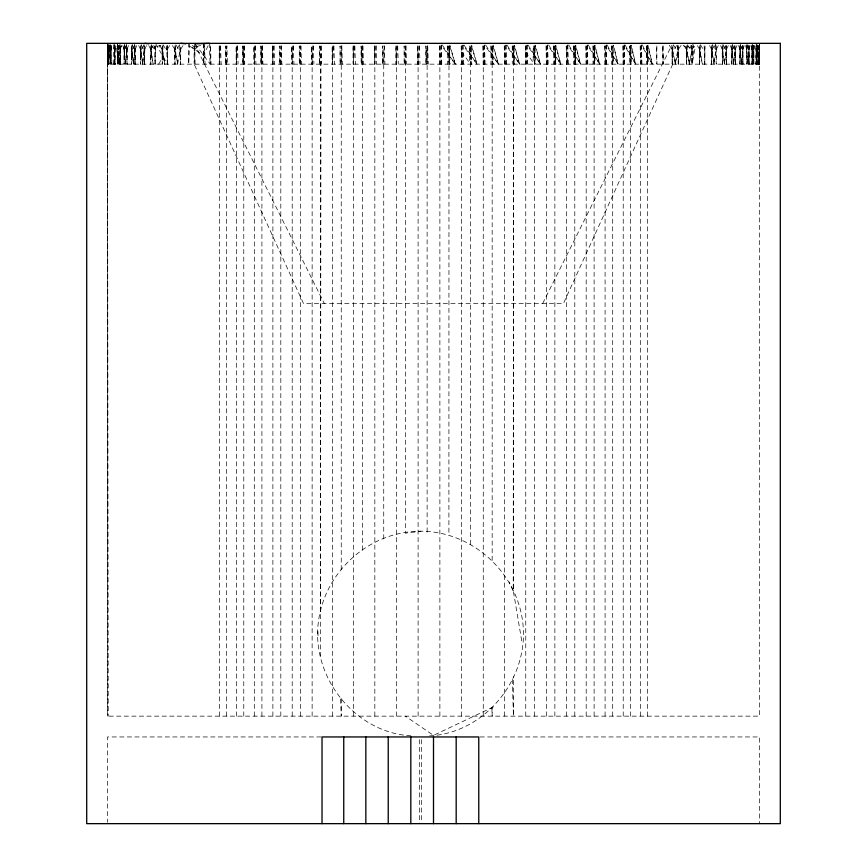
<?xml version="1.0" encoding="UTF-8"?>
<svg xmlns="http://www.w3.org/2000/svg" width="867" height="867" viewBox="0 0 867 867"><rect width="100%" height="100%" fill="white"/><g stroke="black" fill="none" stroke-linecap="round" stroke-linejoin="round"><path stroke-width="0.65" stroke-dasharray="4.33 3.25" d="M759.438 43.35L759.459 716.142L107.541 716.142L107.573 43.35L107.963 716.142L107.573 45.973M107.963 61.568L107.985 63.15L108.072 45.214M110.033 45.669L109.86 64.158L109.806 45.604M109.036 46.851L111.063 64.158L111.139 45.604M114.747 45.68L114.986 64.158L115.094 45.604M120.014 45.68L120.329 64.158L120.47 45.604M126.68 45.68L127.07 64.158L127.243 45.604M219.6 716.142L219.611 45.951M226.493 716.142L226.493 45.951M236.518 716.142L236.518 45.951M243.779 716.142L243.779 45.951M254.302 716.142L254.302 45.951M261.91 716.142L261.91 45.951M272.888 716.142L272.888 45.951M280.81 716.142L280.81 45.951M292.201 716.142L292.201 45.951M300.383 716.142L300.383 45.951M312.131 716.142L312.142 45.951M320.562 611.484L320.562 45.951M332.614 716.142L332.614 45.951M341.24 698.466L341.24 716.142L340.655 697.707M341.24 569.792L341.24 45.951M353.541 716.142L353.552 45.951M362.33 550.133L362.33 45.951M374.837 716.142L374.837 45.951M383.734 538.884L383.734 45.951M396.382 716.142L396.382 45.951M405.366 45.951L405.366 533.172L420.95 531.233M418.1 716.142L418.1 45.951M427.117 532.045L427.117 45.951M439.883 716.142L439.883 45.951M449.572 64.158L448.987 45.951L448.9 535.394M461.634 716.142L461.634 45.951M470.618 544.389L470.618 45.951L471.041 64.158M483.266 716.142L483.266 45.951M492.163 560.429L492.163 45.951L492.586 64.158M504.67 716.142L504.67 45.951M513.448 99.293L513.231 591.175L509.211 582.017M513.448 45.951L513.459 591.727L522.216 643.813M525.76 716.142L525.76 45.951M534.386 716.142L534.386 45.951L535.015 64.158M546.438 716.142L546.438 45.951M554.869 716.142L554.858 45.951L555.476 64.158M566.617 716.142L566.617 45.951L567.538 64.158M574.799 716.142L574.799 45.951L575.179 64.158M586.19 716.142L586.19 45.951M594.112 716.142L594.112 45.951L594.686 64.158M605.09 716.142L605.09 45.951L605.946 64.158M612.698 716.142L612.698 45.951L613.045 64.158M623.221 716.142L623.221 45.951M630.482 716.142L630.482 45.951L630.818 64.158M640.507 716.142L640.507 45.951M647.4 716.142L647.389 45.951L647.887 64.158M656.861 45.951L656.85 64.158L656.514 45.951M663.353 45.951L663.331 64.158L662.54 45.951M673.02 45.68L672.207 64.158L672.218 45.788M677.441 45.669L678.265 64.158L678.276 45.788M687.249 45.68L686.501 64.158L686.512 45.788M700.352 45.68L699.669 64.158L699.68 45.788M704.145 45.951L704.773 64.158L704.784 45.951M712.262 45.68L711.644 64.158L711.655 45.788M722.915 45.68L722.374 64.158L722.384 45.788M725.885 45.68L726.448 64.158L726.459 45.788M732.29 45.68L731.813 64.158L731.824 45.788M734.858 45.68L735.335 64.158L735.53 45.604M740.32 45.68L739.93 64.158L739.941 45.788M742.477 45.68L742.889 64.158L742.9 45.788M748.72 45.68L749.055 64.158L749.066 45.788M752.253 45.68L752.014 64.158L752.025 45.788M753.564 45.68L753.813 64.158L753.824 45.788M756.967 45.68L757.14 64.158L757.194 45.604M757.14 64.158L757.151 45.788M758.408 64.158L758.376 45.951M758.928 45.68L759.015 64.158L759.037 45.604M759.015 64.158L759.026 45.788M107.79 45.42L107.475 64.158L759.438 64.158L759.405 45.507L759.427 50.546M107.562 59.845L107.541 64.158L107.606 43.35M118.28 45.68L117.945 64.158L116.731 48.14M134.71 45.68L135.187 64.158L135.393 45.604M144.085 45.68L144.626 64.158L144.865 45.604M155.583 64.158L155.377 45.875M155.746 43.838L167.331 64.158L167.624 45.604M547.565 64.158L547.608 45.041L560.808 64.158L555.823 45.192M567.712 64.158L567.744 45.041L580.576 64.158L575.731 45.192M587.252 64.158L587.284 45.041L599.693 64.158L595 45.192M606.098 64.158L606.141 45.041L618.063 64.158L613.554 45.192M624.186 64.158L624.218 45.041L635.609 64.158L631.306 45.192M641.417 64.158L641.45 45.041L652.244 64.158L648.169 45.192M716.25 45.788L716.24 49.441L715.6 44.531L713.487 48.444M742.889 64.158L743.052 45.604M746.682 45.788L746.671 49.441L746.986 44.531L748.026 48.444M749.055 64.158L749.175 45.604M753.813 64.158L753.9 45.604M759.438 45.68L759.449 49.441M107.541 64.158L107.551 60.094M124.523 45.68L124.111 64.158L123.948 45.604M179.751 45.68L180.499 64.158L180.813 45.604M195.075 64.158L194.804 45.875M678.265 64.158L678.601 45.604M692.538 43.838L694.012 46.395L692.094 64.158L692.104 45.875L692.094 64.158L695.074 48.14M715.611 45.68L716.24 64.158L716.489 45.604M726.448 64.158L726.665 45.604M746.986 45.68L746.671 64.158L746.53 45.604M107.811 47.067L107.985 64.158L107.952 63.584M108.538 64.158L108.473 45.485L108.277 48.53M132.142 45.68L131.665 64.158L131.481 48.986L130.093 45.604M141.115 45.68L140.552 64.158L140.335 45.604M441.097 64.158L441.195 45.117L455.283 64.158L449.94 45.192M462.848 64.158L462.935 45.117L476.969 64.158L471.648 45.192M484.458 64.158L484.555 45.117L498.46 64.158L493.182 45.192M505.851 64.158L505.949 45.117L519.658 64.158L514.456 45.192M526.919 64.158L527.006 45.117L540.466 64.158L535.372 45.192M758.972 57.515L758.928 44.531L758.614 48.444M107.876 45.702L107.985 63.15M117.836 49.842L117.945 64.158L117.966 45.875L117.175 46.395L118.259 50.546M151.389 45.68L150.76 64.158L150.511 45.604M162.92 45.68L162.227 64.158L161.945 45.604M757.715 45.81L755.937 64.158L756.078 44.867M175.665 45.68L174.906 64.158L174.592 45.604M113.187 64.158L113.447 43.35M735.335 64.158L735.519 48.986L736.907 45.604M114.78 64.158L114.877 57.515M704.773 64.158L705.023 45.951M753.694 57.515L753.553 44.531L752.697 48.444M107.714 46.341L107.736 45.171M120.058 64.158L120.188 57.515M195.14 43.849L210.15 64.158L210.529 43.35M226.504 64.158L226.861 45.951L227.436 64.158M748.904 57.515L748.72 44.531L747.603 48.444M758.939 51.435L758.701 64.158L758.939 52.529M244.158 45.951L243.79 64.158L242.912 45.951M262.311 45.951L261.921 64.158L261 45.951M280.81 64.158L281.211 45.951M300.394 64.158L300.806 45.951M320.996 45.951L320.454 655.983M341.24 64.158L341.674 45.951M362.774 45.951L362.33 64.158L361.268 45.951M383.734 64.158L384.189 45.951M742.694 57.515L742.477 44.531L741.09 48.444M405.366 64.158L405.821 45.951M427.572 45.951L427.117 64.158L426.022 45.951M759.438 43.849L759.394 48.444L759.221 45.897M134.786 64.158L134.97 57.515M735.118 57.515L734.848 44.531L733.211 48.444M144.16 64.158L144.377 57.515M155.8 49.885L154.77 48.975L154.738 45.68L155.356 49.441L154.89 64.158L154.781 50.546L155.616 48.986L155.551 45.929M726.188 57.515L725.885 44.531L723.999 48.444M756.978 51.435L756.501 64.158L756.967 44.531L756.371 48.444M759.438 48.812L759.438 64.158L759.362 52.519M189.58 43.35L188.735 64.158L188.388 43.35M756.555 64.158L757.769 45.94M672.738 64.158L563.474 303.45L303.45 303.45L194.165 64.158L194.793 49.441L192.593 45.333M203.301 43.838L203.669 64.158L204.569 43.35M220.456 45.951L219.622 64.158L219.275 45.951M677.886 57.515L678.265 49.441L677.43 44.531M237.417 45.951L236.528 64.158L236.16 45.951L236.127 64.158M255.245 45.951L254.313 64.158L253.933 45.951L253.89 64.158M273.864 45.951L272.899 64.158L272.509 45.951M108.516 51.153L108.624 49.441M293.209 45.951L292.212 64.158L291.8 45.951L291.756 64.158M313.171 45.951L312.142 64.158L311.719 45.951L311.676 64.158M753.586 51.435L752.87 64.158L752.198 52.529M114.054 64.158L114.78 51.435M333.676 45.951L332.625 64.158L332.191 45.951L332.137 64.158M354.625 45.951L353.552 64.158L353.107 45.951M375.92 45.951L374.837 64.158L374.392 45.951M114.802 52.529L114.975 45.788M397.476 45.951L396.382 64.158L395.937 45.951M419.195 45.951L418.1 64.158L417.645 45.951M108.505 50.947L108.548 45.713M753.607 52.529L752.87 64.158L752.22 51.435M759.037 48.986L759.275 45.604M108.028 57.027L108.18 45.637M748.763 51.435L747.809 64.158L748.785 52.529M120.058 51.435L119.093 64.158L120.318 45.788M690.663 45.507L691.487 45.723L692.094 49.441L689.178 64.158L691.476 52.529M742.52 51.435L741.339 64.158L742.553 52.529M125.542 64.158L126.734 51.435M126.755 52.529L127.059 45.788M134.775 51.435L133.355 64.158L135.176 45.788M734.913 51.435L733.504 64.158L734.945 52.529M110.922 49.256L111.063 64.158L111.052 45.788M144.15 51.435L142.513 64.158L144.616 45.788M725.95 51.435L724.324 64.158L725.993 52.529M111.139 48.986L111.615 45.604M757.194 48.986L757.66 45.604M715.687 51.435L713.844 64.158L715.73 52.529M177.594 64.158L179.837 51.435M677.539 51.489L675.111 64.158L677.593 52.529M179.892 52.529L180.488 45.788M113.978 48.444L114.747 44.531L114.986 64.158M118.877 45.333L117.945 49.441L118.096 57.515M115.094 48.986L115.799 45.604M753.9 48.986L754.604 45.604M117.771 43.838L117.175 46.395L117.814 43.849M108.072 50.427L108.299 64.158L108.072 47.869M108.072 47.262L107.985 64.158M118.974 48.444L120.014 44.531L120.329 64.158M120.47 48.986L121.402 45.604M749.175 48.986L750.107 45.604M108.342 47.913L109.079 45.626M125.368 48.444L126.669 44.531L127.07 64.158M127.243 48.986L128.403 45.604M743.041 48.986L744.2 45.604M133.15 48.444L134.71 44.531L135.187 64.158M135.382 48.986L136.758 45.604M142.264 48.444L144.074 44.531L144.626 64.158M144.854 48.986L146.447 45.604M726.654 48.986L728.258 45.604M208.102 45.723L203.507 55.239L195.411 50.058M542.677 303.45L671.535 45.767M716.478 48.986L718.288 45.604M166.681 49.256L167.331 49.441L167.331 64.158L166.692 50.546L167.32 45.788M167.613 48.986L169.618 45.604M158.628 64.158L163.039 56.799L164.687 64.158M108.408 45.279L108.635 64.158L108.624 45.994L108.884 46.515L109.621 45.322M692.386 48.986L694.012 46.395L692.831 49.657L692.094 64.158L691.335 45.68M177.236 48.444L179.74 44.531L180.499 49.441L180.499 64.158M180.802 48.986L183.002 45.604M678.579 48.986L681.224 45.225M117.945 64.158L118.27 48.389M674.656 48.444L676.737 45.507M429.523 735.899C481.564 733.211 523.354 685.548 523.495 634.135C523.31 578.365 476.297 531.352 420.538 531.178C364.769 531.352 317.755 578.365 317.582 634.135C317.723 685.255 359.068 732.843 410.817 735.812M119.397 48.444L121.673 45.897M493.334 706.93L433.5 735.379L405.366 716.142M160.828 45.257L157.046 46.395L155.626 45.962M200.667 45.485L196.982 46.395C193.211 43.556 194.544 53.602 196.982 46.395L195.292 43.838M321.093 736.95L107.541 736.95L107.541 822.295M480.047 736.95L759.459 736.95L759.459 823.65M683.12 45.615L688.756 48.444M194.002 48.389L194.674 48.747L194.186 45.723L194.002 48.389L189.212 46.124L194.793 49.441L194.024 50.546L194.165 64.158M691.357 48.389L686.014 45.344M691.357 48.975L692.094 49.441L689.991 45.333M461.515 51.825L469.405 62.511L469.372 45.908M525.63 51.825L533.216 62.511L533.183 45.908M669.237 45.225L671.871 48.986L672.207 64.158M675.74 48.444L673.03 44.531L672.207 49.441L672.586 57.515M442.268 45.019L455.283 64.158L449.485 45.236L450.071 64.158M464.018 45.019L476.969 64.158L471.193 45.236L471.778 64.158M485.618 45.019L498.46 64.158L492.738 45.236L493.312 64.158M506.989 45.019L519.658 64.158L514.012 45.236L514.586 64.158M178.244 48.444L175.676 44.531L174.906 49.441L174.906 64.158M683.998 45.604L686.198 48.986L686.501 64.158M172.414 45.604L174.614 48.986M528.036 45.019L540.466 64.158L534.928 45.236L535.492 64.158M689.764 48.444L687.26 44.531L686.501 49.441L686.848 57.515M548.616 44.943L560.808 64.158L555.4 45.236L555.942 64.158M568.73 44.943L580.576 64.158L575.32 45.236L575.851 64.158M165.283 48.444L162.931 44.531L162.227 64.158M588.238 44.943L599.693 64.158L594.61 45.236L595.109 64.158M159.951 45.604L161.956 48.986M697.382 45.604L699.387 48.986L699.669 64.158M702.638 48.444L700.363 44.531L699.669 49.441L699.983 57.515M607.052 44.943L618.063 64.158L613.175 45.236L613.251 64.158M155.356 49.441L153.697 45.333M625.085 44.943L635.609 64.158L630.948 45.236L631.404 64.158M153.513 48.444L151.4 44.531L150.76 64.158M148.712 45.604L150.522 48.986M709.585 45.604L711.384 48.986L711.644 64.158M714.31 48.444L712.262 44.531L711.926 57.515M642.274 44.943L652.244 64.158L647.822 45.236L648.256 64.158M194.165 43.35L324.258 303.45M143.001 48.444L141.115 44.531L140.552 64.158M720.553 45.604L722.146 48.986L722.374 64.158M138.742 45.604L140.346 48.986M724.736 48.444L722.926 44.531L722.623 57.515M133.789 48.444L132.152 44.531L131.665 64.158M730.242 45.604L731.618 48.986L731.813 64.158M733.85 48.444L732.29 44.531L732.03 57.515M125.91 48.444L124.523 44.531L124.111 64.158M159.3 45.322L159.983 47.295M738.597 45.604L739.757 48.986L739.93 64.158M122.8 45.604L123.959 48.986M741.632 48.444L740.331 44.531L740.104 57.515M745.598 45.604L746.53 48.986M672.868 52.529L675.35 64.158L672.922 51.435M751.201 45.604L751.906 48.986L752.014 64.158M753.022 48.444L752.253 44.531L752.122 57.515M687.108 52.529L689.406 64.158L687.163 51.435M175.524 52.529L177.822 64.158L175.578 51.435M108.624 50.178L108.939 51.857M700.222 52.529L702.313 64.158L700.265 51.435M162.79 52.529L164.893 64.158L162.844 51.435M712.132 52.529L714.029 64.158L712.186 51.435M151.27 52.529L153.156 64.158L151.313 51.435M757.249 53.245L756.143 44.455M110.629 48.444L110.033 44.531L109.86 49.441L109.849 45.788M107.996 45.55L108.516 49.365M107.963 48.097L108.072 49.452M722.807 52.529L724.487 64.158L722.85 51.435M141.007 52.529L142.676 64.158L141.05 51.435M109.34 45.604L109.806 48.986M732.192 52.529L733.645 64.158L732.225 51.435M132.055 52.529L133.496 64.158L132.087 51.435M740.245 52.529L741.458 64.158L740.266 51.435M124.447 52.529L125.661 64.158L124.48 51.435M108.657 43.838L108.884 46.515M746.921 52.529L747.907 64.158L746.942 51.435M118.215 52.529L119.191 64.158L118.237 51.435M447.805 45.951L448.9 64.158M512.375 45.951L513.448 64.158M491.08 45.951L492.163 64.158M469.524 45.951L470.618 64.158M533.324 45.951L534.375 64.158M553.829 45.951L554.858 64.158M573.791 45.951L574.788 64.158M593.136 45.951L594.101 64.158M611.755 45.951L612.687 64.158M630.472 64.158L629.583 45.951L629.496 64.158M461.764 45.951L462.653 64.158M440.013 45.951L440.902 64.158M504.8 45.951L505.667 64.158M483.396 45.951L484.274 64.158M646.544 45.951L647.378 64.158M546.557 45.951L547.391 64.158M525.89 45.951L526.735 64.158M175.253 57.515L174.896 45.788M110.12 56.799L110.445 64.158M586.309 45.951L587.078 64.158M209.25 43.35L210.15 64.158M110.001 52.529L110.499 64.158L110.022 51.435M107.985 48.249L107.952 45.452M623.319 45.951L624.034 64.158M162.552 57.515L162.216 45.788M640.605 45.951L641.277 64.158M151.053 57.515L150.75 45.788M470.705 45.951L471.28 64.158M491.903 708.025L492.163 716.142L492.163 707.83M140.812 57.515L140.541 45.788M547.608 45.041L548.193 64.158M514.098 64.158L513.535 45.951L513.86 64.158M492.25 45.951L492.824 64.158M512.289 679.349L513.459 716.142L513.383 676.715M462.935 45.117L463.509 64.158M441.195 45.117L441.769 64.158M427.724 45.951L428.298 64.158M419.433 45.951L419.986 64.158M405.962 45.951L406.536 64.158M397.715 45.951L398.267 64.158M384.33 45.951L384.905 64.158M362.915 45.951L363.479 64.158M341.815 45.951L342.378 64.158M317.94 631.404L318.156 638.535M587.284 45.041L587.837 64.158M574.875 45.951L575.395 64.158M567.744 45.041L568.318 64.158M527.006 45.117L527.559 64.158M505.949 45.117L506.501 64.158M484.555 45.117L485.119 64.158M376.159 45.951L376.701 64.158M354.852 45.951L355.394 64.158M333.903 45.951L334.434 64.158M321.126 45.951L321.679 64.158M313.388 45.951L313.908 64.158M300.947 45.951L301.478 64.158M606.141 45.041L606.662 64.158M293.414 45.951L293.924 64.158M281.352 45.951L281.862 64.158M274.07 45.951L274.568 64.158M262.43 45.951L262.929 64.158M131.882 57.515L131.47 45.604M759.405 47.327L759.438 48.389L759.394 45.333M624.218 45.041L624.717 64.158M255.44 45.951L255.917 64.158M244.277 45.951L244.765 64.158M641.45 45.041L641.927 64.158M630.547 45.951L631.013 64.158M525.326 45.951L525.76 64.158M504.226 45.951L504.67 64.158M482.811 45.951L483.266 64.158M461.179 45.951L461.634 64.158M439.428 45.951L439.883 64.158M237.601 45.951L238.057 64.158M220.641 45.951L221.074 64.158M210.594 45.951L211.028 64.158M124.306 57.515L124.1 45.788M585.789 45.951L586.19 64.158M566.194 45.951L566.606 64.158M546.004 45.951L546.438 64.158M204.623 45.951L205.035 64.158M622.842 45.951L623.21 64.158M604.689 45.951L605.079 64.158M448.954 45.951L449.323 64.158M640.139 45.951L640.496 64.158M554.913 45.951L555.248 64.158M534.43 45.951L534.787 64.158M594.155 45.951L594.469 64.158M647.432 45.951L647.703 64.158M426.098 64.158L425.892 45.951L425.903 64.158M404.347 64.158L404.141 45.951L404.152 64.158M382.726 64.158L382.531 45.951L382.542 64.158M361.333 64.158L361.138 45.951L361.149 64.158M340.265 64.158L340.07 45.951L340.081 64.158M319.609 64.158L319.424 45.951L319.435 64.158M299.462 64.158L299.278 45.951L299.288 64.158M279.922 64.158L279.738 45.951L279.748 64.158M261.054 64.158L260.891 45.951L260.902 64.158M242.966 64.158L242.803 45.951L242.814 64.158M225.723 64.158L225.572 45.951L225.583 64.158M166.648 45.767L166.692 50.546M755.861 45.951L755.937 64.158M722.135 45.604L722.146 48.986M711.373 45.604L711.384 48.986M699.376 45.604L699.387 48.986M686.187 45.604L686.198 48.986M671.86 45.604L671.871 48.986M490.928 45.908L490.96 64.158M447.654 45.951L447.686 64.158M117.825 45.962L117.825 48.986M110.911 45.897L110.922 50.546M759.427 51.435L759.438 64.158M751.906 45.604L751.906 48.986M739.757 45.604L739.757 48.986M731.607 45.604L731.618 48.986M662.431 45.908L662.453 64.158M646.424 45.908L646.446 64.158M611.625 45.908L611.658 64.158M592.995 45.908L593.028 64.158M573.661 45.908L573.683 64.158M553.688 45.908L553.72 64.158M512.234 45.908L512.267 64.158M417.58 45.951L417.591 64.158M395.872 45.951L395.883 64.158M374.327 45.951L374.338 64.158M353.053 45.951L353.064 64.158M272.455 45.951L272.466 64.158M219.221 45.951L219.232 64.158M203.647 43.35L203.669 64.158M421.579 739.659L421.579 822.295M419.487 739.659L419.487 823.65M153.264 47.327L151.151 46.124L153.264 47.327"/><path stroke-width="1.3" d="M196.56 43.794L209.25 43.35M180.824 43.35L185.766 43.794M144.865 43.35L148.842 43.827M478.768 823.65L478.768 736.95L322.025 736.95L322.025 823.65M456.183 736.95L456.183 823.65M433.5 736.95L433.5 823.65M410.817 736.95L410.817 823.65M388.232 736.95L388.232 823.65M365.841 736.95L365.841 823.65M343.744 736.95L343.744 823.65M780.3 43.35L86.7 43.35L86.7 823.65L780.3 823.65L780.3 43.35"/></g></svg>
